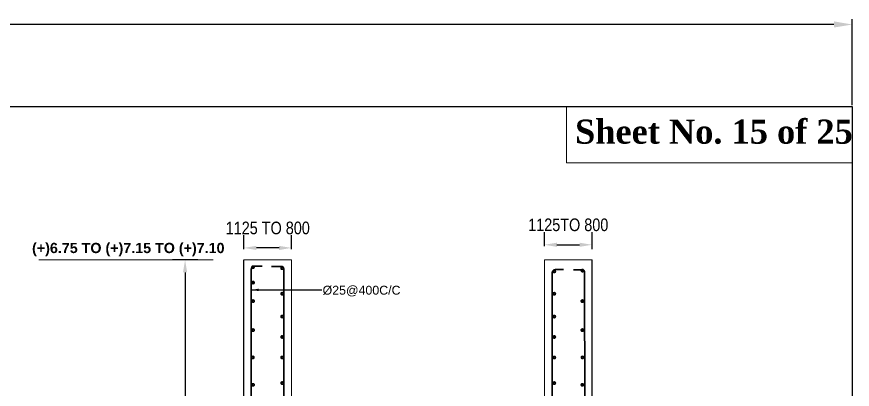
# Model space of a CAD drawing. Extents: x -358915 to 1258323, y -1667244 to -305611.
# Drawn here: x 701857 to 717799, y -1468186 to -1461086 of the extents above; entities that cross this region are included whole.
import ezdxf

# ---------------------------------------------------------------- set-up
doc = ezdxf.new("R2010")
doc.units = 0
doc.header["$LTSCALE"] = 300
doc.header["$MEASUREMENT"] = 0
doc.layers.get('DEFPOINTS').update_dxf_attribs({"linetype": 'CONTINUOUS'})
doc.layers.add('Dim', color=7, linetype='CONTINUOUS', lineweight=9)
doc.layers.add('ROD', color=1, linetype='CONTINUOUS', lineweight=30)
for name, color, linetype in [('LINE', 7, 'CONTINUOUS'), ('TEXT', 10, 'CONTINUOUS'), ('TXT', 7, 'CONTINUOUS')]:
    doc.layers.add(name, color=color, linetype=linetype)
doc.styles.add('Arial', font='arial.ttf')
doc.styles.add('DIM', font='isocp3.shx')
doc.styles.add('dimText', font='ARIALN.TTF')
doc.dimstyles.new('3', dxfattribs={"dimtxt": 225, "dimasz": 350, "dimexe": 100, "dimexo": 25, "dimgap": 9, "dimtad": 0, "dimdec": 0, "dimzin": 0, "dimdsep": 46, "dimtxsty": 'Standard', "dimcen": 0, "dimclrd": 5, "dimclre": 6, "dimclrt": 256, "dimadec": 0, "dimazin": 0, "dimtfac": 1, "dimtdec": 0, "dimtofl": 0, "dimtmove": 2, "dimatfit": 3, "dimfxl": 1, "dimtolj": 1, "dimtzin": 0, "dimarcsym": 0})
doc.dimstyles.new('dim n_120', dxfattribs={"dimtxt": 240, "dimasz": 240, "dimexe": 240, "dimexo": 150, "dimgap": 100, "dimtad": 2, "dimdec": 0, "dimzin": 0, "dimdsep": 46, "dimtxsty": 'DIM', "dimcen": 350, "dimclrd": 5, "dimclre": 5, "dimclrt": 7, "dimadec": 0, "dimazin": 0, "dimtfac": 1, "dimtdec": 0, "dimtmove": 0, "dimatfit": 3, "dimfxl": 240, "dimfxlon": 1, "dimtolj": 1, "dimtzin": 0, "dimarcsym": 0})
doc.dimstyles.new('dim_70', dxfattribs={"dimtxt": 140, "dimasz": 140, "dimexe": 70, "dimexo": 40, "dimgap": 50, "dimtad": 1, "dimdec": 0, "dimzin": 0, "dimdsep": 46, "dimtxsty": 'Arial', "dimcen": 0.09, "dimclrd": 5, "dimclre": 5, "dimclrt": 7, "dimadec": 0, "dimazin": 0, "dimtfac": 1, "dimtdec": 0, "dimtmove": 0, "dimatfit": 3, "dimfxl": 1, "dimtolj": 1, "dimtzin": 0, "dimarcsym": 0})

# ---------------------------------------------------------------- blocks, each defined once
blk = doc.blocks.new('*D1408')
at = {"layer": 'DEFPOINTS', "color": 0, "ltscale": 50, "transparency": 16777216}
for p in [(705776, -1465718), (705070, -1474233), (705367, -1474233)]:
    blk.add_point(p, dxfattribs=at)
at = {"layer": 'Dim', "color": 5, "lineweight": -2, "ltscale": 50, "transparency": 16777216}
for p, q in [((705310, -1465718), (704830, -1465718)), ((705070, -1465958), (705070, -1473993)), ((705217, -1474233), (704830, -1474233))]:
    blk.add_line(p, q, dxfattribs=at)
at = {"layer": 'Dim', "color": 5, "ltscale": 50, "transparency": 16777216}
for points in [[(705030, -1465958), (705110, -1465958), (705070, -1465718)], [(705030, -1473993), (705110, -1473993), (705070, -1474233)]]:
    blk.add_solid(points, dxfattribs=at)
at = {"layer": 'Dim', "color": 7, "ltscale": 50, "transparency": 16777216, "insert": (704935, -1469976), "char_height": 240, "attachment_point": 5, "rotation": 90, "style": 'dimText'}
blk.add_mtext('\\A1;6900 TO 7430 TO 7430', dxfattribs=at)
blk = doc.blocks.new('*D1413')
at = {"layer": 'DEFPOINTS', "color": 0, "ltscale": 50, "transparency": 16777216}
for p in [(712835, -1465432), (711925, -1465608), (712835, -1465664)]:
    blk.add_point(p, dxfattribs=at)
at = {"layer": 'Dim', "color": 5, "lineweight": -2, "ltscale": 50, "transparency": 16777216}
for p, q in [((711925, -1465458), (711925, -1465192)), ((712835, -1465514), (712835, -1465192)), ((712165, -1465432), (712595, -1465432))]:
    blk.add_line(p, q, dxfattribs=at)
at = {"layer": 'Dim', "color": 5, "ltscale": 50, "transparency": 16777216}
for points in [[(712165, -1465392), (712165, -1465472), (711925, -1465432)], [(712595, -1465392), (712595, -1465472), (712835, -1465432)]]:
    blk.add_solid(points, dxfattribs=at)
at = {"layer": 'Dim', "color": 7, "ltscale": 50, "transparency": 16777216, "insert": (712380, -1465053), "char_height": 240, "attachment_point": 5, "style": 'dimText'}
blk.add_mtext('\\A1;1125TO 800', dxfattribs=at)
blk = doc.blocks.new('*D1414')
at = {"layer": 'DEFPOINTS', "color": 0, "ltscale": 50, "transparency": 16777216}
for p in [(706192, -1465492), (706192, -1465664), (707102, -1465668)]:
    blk.add_point(p, dxfattribs=at)
at = {"layer": 'Dim', "color": 5, "lineweight": -2, "ltscale": 50, "transparency": 16777216}
for p, q in [((706192, -1465514), (706192, -1465252)), ((707102, -1465518), (707102, -1465252)), ((706862, -1465492), (706432, -1465492))]:
    blk.add_line(p, q, dxfattribs=at)
at = {"layer": 'Dim', "color": 5, "ltscale": 50, "transparency": 16777216}
for points in [[(706432, -1465452), (706432, -1465532), (706192, -1465492)], [(706862, -1465452), (706862, -1465532), (707102, -1465492)]]:
    blk.add_solid(points, dxfattribs=at)
at = {"layer": 'Dim', "color": 7, "ltscale": 50, "transparency": 16777216, "insert": (706647, -1465113), "char_height": 240, "attachment_point": 5, "style": 'dimText'}
blk.add_mtext('\\A1;1125 TO 800', dxfattribs=at)
blk = doc.blocks.new('*D1505')
at = {"layer": 'DEFPOINTS', "color": 0, "ltscale": 0.5, "transparency": 16777216}
for p in [(717799, -1461234), (661824, -1462797), (717799, -1462797)]:
    blk.add_point(p, dxfattribs=at)
at = {"layer": 'LINE', "color": 6, "lineweight": -2, "ltscale": 0.5, "transparency": 16777216}
for p, q in [((661824, -1462772), (661824, -1461134)), ((717799, -1462772), (717799, -1461134))]:
    blk.add_line(p, q, dxfattribs=at)
at = {"layer": 'LINE', "color": 5, "lineweight": -2, "ltscale": 0.5, "transparency": 16777216}
for p, q in [((662174, -1461234), (689278, -1461234)), ((717449, -1461234), (690346, -1461234))]:
    blk.add_line(p, q, dxfattribs=at)
at = {"layer": 'LINE', "color": 5, "ltscale": 0.5, "transparency": 16777216}
for points in [[(662174, -1461175), (662174, -1461292), (661824, -1461234)], [(717449, -1461175), (717449, -1461292), (717799, -1461234)]]:
    blk.add_solid(points, dxfattribs=at)
at = {"layer": 'LINE', "ltscale": 0.5, "transparency": 16777216, "insert": (689812, -1461234), "char_height": 225, "attachment_point": 5}
blk.add_mtext('\\A1;55975', dxfattribs=at)

msp = doc.modelspace()

# ---------------------------------------------------------------- linework, layer by layer
at = {"layer": 'Dim', "ltscale": 50}
msp.add_line((702281.8, -1465718.5, 0), (705605.3, -1465718.5, 0), dxfattribs=at)
at = {"layer": 'LINE'}
for p, q in [((706191.8, -1475306, 0), (706191.6, -1465718.5, 0)), ((712834.7, -1475305.4, 0), (712834.6, -1465718.5, 0))]:
    msp.add_line(p, q, dxfattribs=at)
at = {"layer": 'LINE', "lineweight": 18}
for p, q in [((706191.9, -1465718.5, 0), (707101.8, -1465718.5, 0)), ((706191.9, -1465718.5, 0), (707101.8, -1465718.5, 0)), ((707101.8, -1474038.5, 0), (707101.8, -1465718.5, 0)), ((712834.6, -1465718.5, 0), (711924.7, -1465718.5, 0)), ((711924.7, -1474038.5, 0), (711924.7, -1465718.5, 0)), ((712834.6, -1465718.5, 0), (711924.7, -1465718.5, 0)), ((712834.7, -1465718.5, 0), (712834.7, -1465718.5, 0))]:
    msp.add_line(p, q, dxfattribs=at)
at = {"layer": 'LINE'}
msp.add_lwpolyline([(717799, -1502379.4), (661824.5, -1502379.4), (661824.5, -1462797.5), (717799, -1462797.5)], close=True, dxfattribs=at)
at = {"layer": 'LINE', "lineweight": 9}
msp.add_lwpolyline([(717799, -1462797.5), (712344.8, -1462797.5), (712344.8, -1463867.4), (717799, -1463867.4)], close=True, dxfattribs=at)
at = {"layer": 'ROD'}
for p, q in [((706324.7, -1475057, 0), (706332.8, -1465894, 0)), ((706384.8, -1465842.1, 0), (706538.5, -1465842.1, 0)), ((706901.4, -1465843.4, 0), (706716.5, -1465843.4, 0)), ((706953.4, -1475013.5, 0), (706953.4, -1465895.4, 0)), ((712076.1, -1475013.5, 0), (712076.1, -1465957.6, 0)), ((712128.1, -1465905.6, 0), (712289.3, -1465905.6, 0)), ((712640.1, -1465906.4, 0), (712480, -1465906.4, 0)), ((712699.2, -1474034.6, 0), (712692.1, -1465958.4, 0))]:
    msp.add_line(p, q, dxfattribs=at)
at = {"layer": 'ROD', "const_width": 39.9, "elevation": 0}
for points in [[(706380.8, -1465853.3, -1), (706349.1, -1465866.4, -1)], [(706938.1, -1465872.5, -1), (706905.5, -1465883.4, -1)], [(712096.7, -1465934.7, 1), (712129.3, -1465945.6, 1)], [(712634, -1465917.6, 1), (712665.7, -1465930.8, 1)], [(706382, -1466146.3, -1), (706350.3, -1466159.4, -1)], [(706382, -1466498.7, -1), (706350.3, -1466511.8, -1)], [(706938.1, -1466359.6, -1), (706905.5, -1466370.4, -1)], [(712096.7, -1466359.6, 1), (712129.3, -1466370.4, 1)], [(712632.8, -1466498.7, 1), (712664.5, -1466511.8, 1)], [(706938.1, -1466794.7, -1), (706905.5, -1466805.6, -1)], [(712096.7, -1466794.7, 1), (712129.3, -1466805.6, 1)], [(706382, -1467051.5, -1), (706350.3, -1467064.6, -1)], [(712632.8, -1467051.5, 1), (712664.5, -1467064.6, 1)], [(706938.1, -1467184, -1), (706905.5, -1467194.8, -1)], [(712096.7, -1467184, 1), (712129.3, -1467194.8, 1)], [(706379, -1467572.1, -1), (706347.3, -1467585.2, -1)], [(706938.1, -1467574, -1), (706905.5, -1467584.8, -1)], [(712096.7, -1467574, 1), (712129.3, -1467584.8, 1)], [(712635.7, -1467572.1, 1), (712667.4, -1467585.2, 1)], [(706382, -1468094.1, -1), (706350.3, -1468107.2, -1)], [(706938.1, -1468062.2, -1), (706905.5, -1468073, -1)], [(712096.7, -1468062.2, 1), (712129.3, -1468073, 1)], [(712632.8, -1468094.1, 1), (712664.5, -1468107.2, 1)]]:
    msp.add_lwpolyline(points, format="xyb", close=True, dxfattribs=at)
at = {"layer": 'ROD'}
for centre, start, end in [((706384.8, -1465894.1, 0), 90, 179.94951), ((706901.4, -1465895.4, 0), 0, 90), ((712128.1, -1465957.6, 0), 90, 180), ((712640.1, -1465958.4, 0), 0.05049, 90)]:
    msp.add_arc(centre, 52, start, end, dxfattribs=at)

# ---------------------------------------------------------------- texts
at = {"layer": 'LINE', "color": 7, "lineweight": 9, "insert": (712509.2, -1463046.1), "char_height": 459.332, "width": 16499.052, "attachment_point": 1}
msp.add_mtext('{\\fTimes New Roman|b1|i0|c0|p18;Sheet No. 15 of 25}', dxfattribs=at)
at = {"layer": 'TEXT', "color": 6, "insert": (705821.4, -1465522.5, 0), "char_height": 195, "width": 4009.229, "attachment_point": 6, "style": 'Arial'}
msp.add_mtext('{\\fArial|b1|i0|c0|p34; (+)6.75 TO (+)7.15 TO (+)7.10}', dxfattribs=at)
at = {"layer": 'TXT', "color": 0, "insert": (707693.4, -1466314.5, 0), "char_height": 169, "width": 1136.669, "attachment_point": 4, "style": 'Arial'}
msp.add_mtext('%%C25@400C/C', dxfattribs=at)

# ---------------------------------------------------------------- dimensions: what is measured, and where the dimension line sits
at = {"layer": 'Dim', "ltscale": 50}
for base, p1, p2, angle, text, picture, middle in [((706191.6, -1465492.1, 0), (707101.8, -1465668.3, 0), (706191.6, -1465663.7, 0), 180, '1125 TO 800', '*D1414', (706646.7, -1465112.9, 0)), ((705069.6, -1474233.5, 0), (705775.8, -1465718.5, 0), (705367, -1474233.5, 0), 90, '6900 TO 7430 TO 7430', '*D1408', (704935.4, -1469976, 0))]:
    dim = msp.add_linear_dim(base=base, p1=p1, p2=p2, angle=angle, text=text, dimstyle='dim n_120', override={"dimgap": 10, "dimtxsty": 'dimText', "dimtmove": 2}, dxfattribs=at)
    dim.commit()
    dim.dimension.update_dxf_attribs({"geometry": picture, "text_midpoint": middle})
dim = msp.add_linear_dim(base=(712834.8, -1465432.1, 0), p1=(711924.7, -1465608.4, 0), p2=(712834.8, -1465664.1, 0), text='1125TO 800', dimstyle='dim n_120', override={"dimgap": 10, "dimtxsty": 'dimText', "dimtmove": 2}, dxfattribs=at)
dim.commit()
dim.dimension.update_dxf_attribs({"geometry": '*D1413', "text_midpoint": (712379.8, -1465053, 0)})
at = {"layer": 'LINE', "color": 3, "ltscale": 0.5}
dim = msp.add_linear_dim(base=(717798.986, -1461233.7603), p1=(661824.4719, -1462797.4559), p2=(717798.986, -1462797.4559), dimstyle='3', override={"dimfxl": 700}, dxfattribs=at)
dim.commit()
dim.dimension.update_dxf_attribs({"geometry": '*D1505', "text_midpoint": (689811.729, -1461233.7603)})

# ---------------------------------------------------------------- leaders
at = {"layer": 'Dim', "ltscale": 50}
msp.add_leader([(706332.5, -1466291.7, 0), (707679.9, -1466291.7, 0)], dimstyle='dim_70', override={"dimasz": 140}, dxfattribs=at)

doc.saveas('drawing.dxf')
